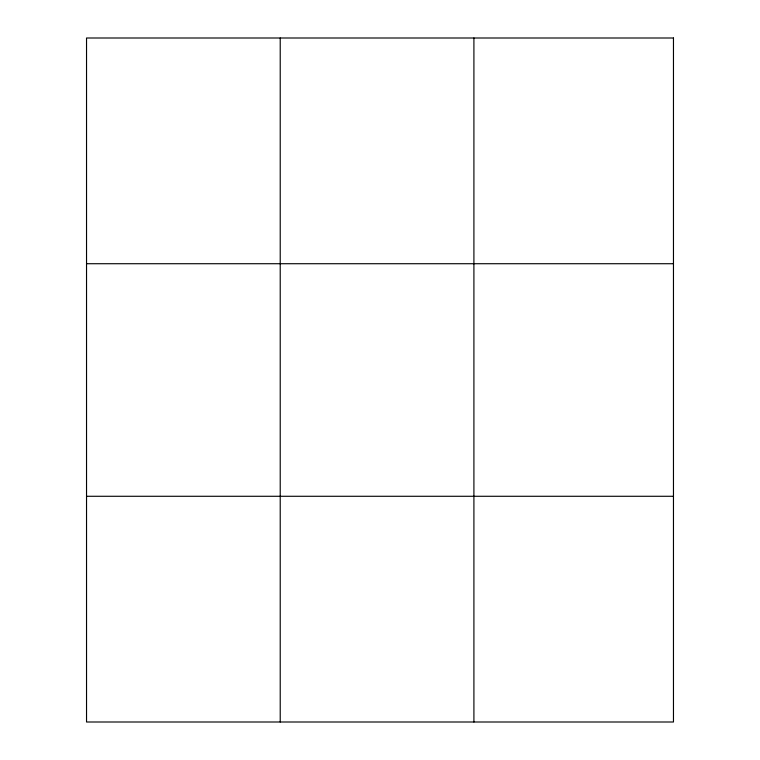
<?xml version="1.0" encoding="UTF-8"?>
<svg xmlns="http://www.w3.org/2000/svg" width="760" height="760" viewBox="0 0 760 760"><rect width="100%" height="100%" fill="white"/><g stroke="black" fill="none" stroke-linecap="round" stroke-linejoin="round"><path stroke-width="1.14" d="M280.221 38L280.221 722M473.908 38L473.908 722M86.535 263.72L673.464 263.72M86.535 496.28L673.464 496.28M673.464 38L673.464 722L86.535 722L86.535 38L673.464 38"/></g></svg>
